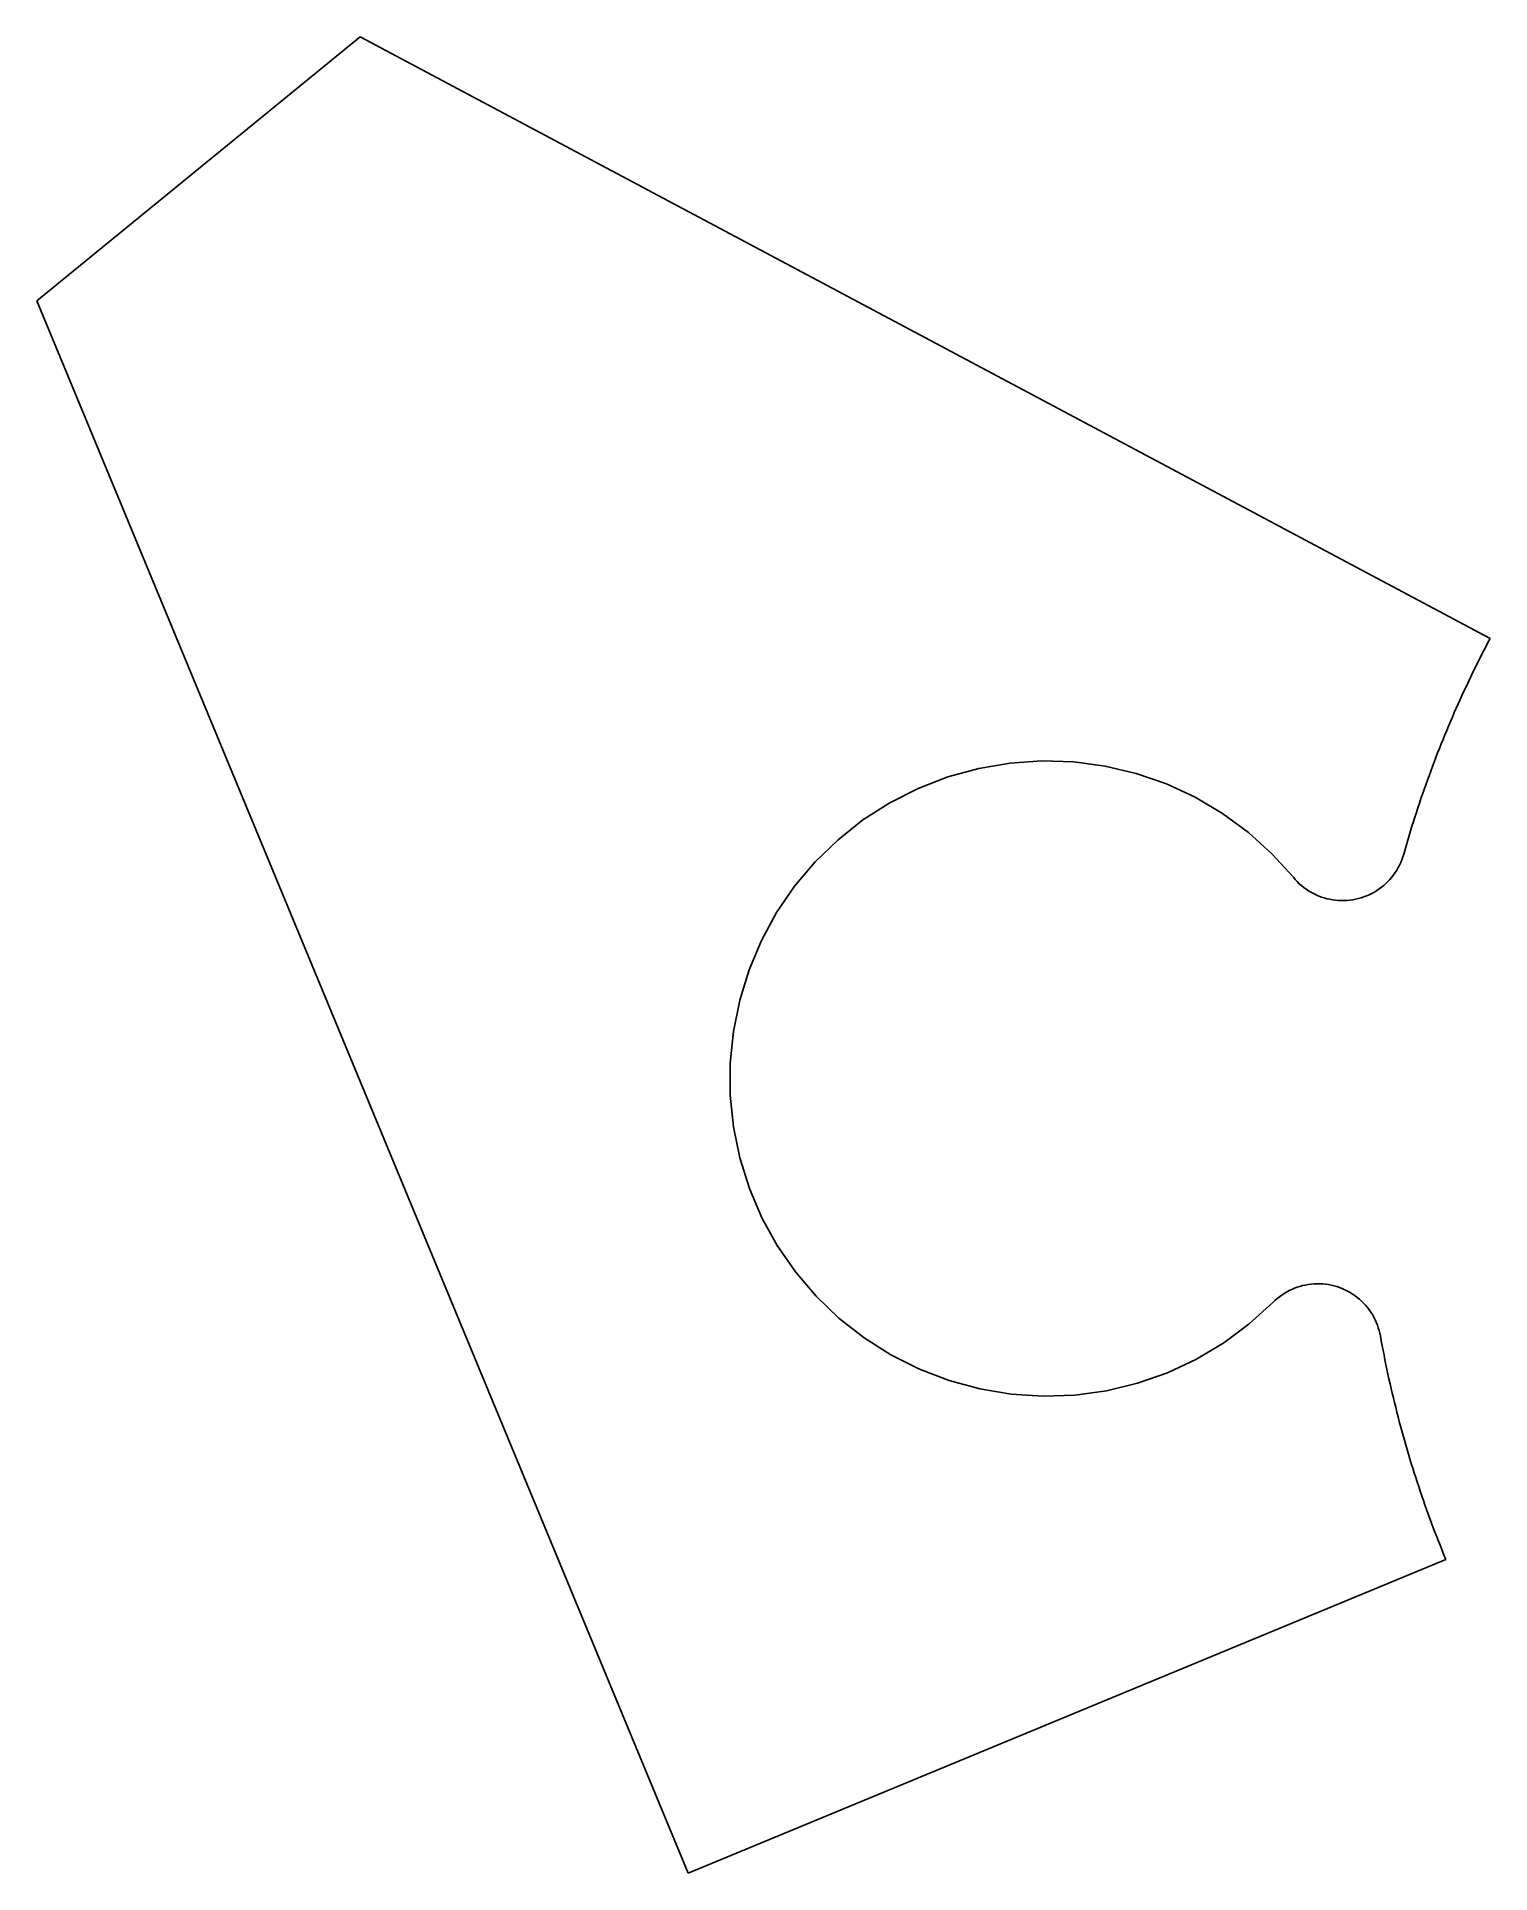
# Model space of a CAD drawing. Header units: metres. Extents: x -31 to -8.1, y -50 to -21.1.
import ezdxf

# ---------------------------------------------------------------- set-up
doc = ezdxf.new("R2010")
doc.units = ezdxf.units.M

msp = doc.modelspace()

# ---------------------------------------------------------------- linework, layer by layer
at = {"layer": 'Polygon'}
for p, q in [((-25.869, -21.097), (-30.962, -25.251)), ((-8.084, -30.565), (-25.869, -21.097)), ((-30.962, -25.251), (-20.711, -50)), ((-8.12, -30.633), (-8.155, -30.701)), ((-8.084, -30.565), (-8.12, -30.633)), ((-8.26, -30.905), (-8.294, -30.973)), ((-8.225, -30.836), (-8.26, -30.905)), ((-8.19, -30.768), (-8.225, -30.836)), ((-8.155, -30.701), (-8.19, -30.768)), ((-8.395, -31.179), (-8.428, -31.248)), ((-8.362, -31.11), (-8.395, -31.179)), ((-8.328, -31.041), (-8.362, -31.11)), ((-8.294, -30.973), (-8.328, -31.041)), ((-8.525, -31.455), (-8.557, -31.525)), ((-8.493, -31.386), (-8.525, -31.455)), ((-8.46, -31.317), (-8.493, -31.386)), ((-8.428, -31.248), (-8.46, -31.317)), ((-8.65, -31.734), (-8.681, -31.804)), ((-8.619, -31.664), (-8.65, -31.734)), ((-8.588, -31.594), (-8.619, -31.664)), ((-8.557, -31.525), (-8.588, -31.594)), ((-8.77, -32.015), (-8.799, -32.086)), ((-8.741, -31.945), (-8.77, -32.015)), ((-8.711, -31.874), (-8.741, -31.945)), ((-8.681, -31.804), (-8.711, -31.874)), ((-8.913, -32.369), (-8.941, -32.441)), ((-8.885, -32.298), (-8.913, -32.369)), ((-8.857, -32.227), (-8.885, -32.298)), ((-8.828, -32.156), (-8.857, -32.227)), ((-8.799, -32.086), (-8.828, -32.156)), ((-16.136, -32.612), (-16.62, -32.745)), ((-15.642, -32.528), (-16.136, -32.612)), ((-15.142, -32.494), (-15.642, -32.528)), ((-14.641, -32.51), (-15.142, -32.494)), ((-14.144, -32.576), (-14.641, -32.51)), ((-13.656, -32.692), (-14.144, -32.576)), ((-9.022, -32.655), (-9.048, -32.727)), ((-8.995, -32.584), (-9.022, -32.655)), ((-8.968, -32.512), (-8.995, -32.584)), ((-8.941, -32.441), (-8.968, -32.512)), ((-17.087, -32.926), (-17.534, -33.152)), ((-16.62, -32.745), (-17.087, -32.926)), ((-13.182, -32.856), (-13.656, -32.692)), ((-12.727, -33.066), (-13.182, -32.856)), ((-9.125, -32.943), (-9.15, -33.015)), ((-9.1, -32.871), (-9.125, -32.943)), ((-9.074, -32.799), (-9.1, -32.871)), ((-9.048, -32.727), (-9.074, -32.799)), ((-17.534, -33.152), (-17.957, -33.423)), ((-12.296, -33.322), (-12.727, -33.066)), ((-9.224, -33.232), (-9.247, -33.305)), ((-9.199, -33.16), (-9.224, -33.232)), ((-9.175, -33.087), (-9.199, -33.16)), ((-9.15, -33.015), (-9.175, -33.087)), ((-17.957, -33.423), (-18.35, -33.734)), ((-11.892, -33.619), (-12.296, -33.322)), ((-9.317, -33.523), (-9.339, -33.596)), ((-9.294, -33.45), (-9.317, -33.523)), ((-9.271, -33.377), (-9.294, -33.45)), ((-9.247, -33.305), (-9.271, -33.377)), ((-18.35, -33.734), (-18.709, -34.083)), ((-11.52, -33.955), (-11.892, -33.619)), ((-9.404, -33.816), (-9.426, -33.889)), ((-9.383, -33.743), (-9.404, -33.816)), ((-9.361, -33.669), (-9.383, -33.743)), ((-9.339, -33.596), (-9.361, -33.669)), ((-18.709, -34.083), (-19.033, -34.466)), ((-11.183, -34.326), (-11.52, -33.955)), ((-9.492, -34.091), (-9.511, -34.133)), ((-9.475, -34.049), (-9.492, -34.091)), ((-9.46, -34.006), (-9.475, -34.049)), ((-9.446, -33.963), (-9.46, -34.006)), ((-9.426, -33.889), (-9.446, -33.963)), ((-11.154, -34.361), (-11.183, -34.326)), ((-11.122, -34.394), (-11.154, -34.361)), ((-11.09, -34.426), (-11.122, -34.394)), ((-9.694, -34.392), (-9.726, -34.423)), ((-9.663, -34.358), (-9.694, -34.392)), ((-9.633, -34.324), (-9.663, -34.358)), ((-9.605, -34.288), (-9.633, -34.324)), ((-9.579, -34.251), (-9.605, -34.288)), ((-9.555, -34.212), (-9.579, -34.251)), ((-9.532, -34.173), (-9.555, -34.212)), ((-9.511, -34.133), (-9.532, -34.173)), ((-19.033, -34.466), (-19.316, -34.88)), ((-11.056, -34.456), (-11.09, -34.426)), ((-11.02, -34.484), (-11.056, -34.456)), ((-10.984, -34.511), (-11.02, -34.484)), ((-10.946, -34.537), (-10.984, -34.511)), ((-10.907, -34.56), (-10.946, -34.537)), ((-10.867, -34.582), (-10.907, -34.56)), ((-10.826, -34.602), (-10.867, -34.582)), ((-10.785, -34.62), (-10.826, -34.602)), ((-10.742, -34.636), (-10.785, -34.62)), ((-10.699, -34.65), (-10.742, -34.636)), ((-10.655, -34.662), (-10.699, -34.65)), ((-10.611, -34.672), (-10.655, -34.662)), ((-10.566, -34.681), (-10.611, -34.672)), ((-10.521, -34.687), (-10.566, -34.681)), ((-10.249, -34.68), (-10.294, -34.686)), ((-10.204, -34.672), (-10.249, -34.68)), ((-10.16, -34.661), (-10.204, -34.672)), ((-10.116, -34.649), (-10.16, -34.661)), ((-10.073, -34.635), (-10.116, -34.649)), ((-10.031, -34.619), (-10.073, -34.635)), ((-9.989, -34.6), (-10.031, -34.619)), ((-9.948, -34.58), (-9.989, -34.6)), ((-9.908, -34.558), (-9.948, -34.58)), ((-9.87, -34.535), (-9.908, -34.558)), ((-9.832, -34.509), (-9.87, -34.535)), ((-9.795, -34.482), (-9.832, -34.509)), ((-9.76, -34.454), (-9.795, -34.482)), ((-9.726, -34.423), (-9.76, -34.454)), ((-19.316, -34.88), (-19.556, -35.32)), ((-10.476, -34.691), (-10.521, -34.687)), ((-10.43, -34.693), (-10.476, -34.691)), ((-10.385, -34.693), (-10.43, -34.693)), ((-10.339, -34.69), (-10.385, -34.693)), ((-10.294, -34.686), (-10.339, -34.69)), ((-19.556, -35.32), (-19.751, -35.782)), ((-19.751, -35.782), (-19.898, -36.261)), ((-19.898, -36.261), (-19.997, -36.753)), ((-19.997, -36.753), (-20.047, -37.252)), ((-20.047, -37.252), (-20.046, -37.753)), ((-20.046, -37.753), (-19.995, -38.252)), ((-19.995, -38.252), (-19.894, -38.743)), ((-19.894, -38.743), (-19.744, -39.221)), ((-19.744, -39.221), (-19.548, -39.683)), ((-19.548, -39.683), (-19.306, -40.122)), ((-19.306, -40.122), (-19.021, -40.534)), ((-19.021, -40.534), (-18.696, -40.917)), ((-11.081, -40.764), (-11.038, -40.752)), ((-11.038, -40.752), (-10.993, -40.742)), ((-10.993, -40.742), (-10.948, -40.734)), ((-10.948, -40.734), (-10.903, -40.728)), ((-10.903, -40.728), (-10.858, -40.725)), ((-10.858, -40.725), (-10.813, -40.723)), ((-10.813, -40.723), (-10.767, -40.723)), ((-10.767, -40.723), (-10.722, -40.726)), ((-10.722, -40.726), (-10.676, -40.73)), ((-10.676, -40.73), (-10.631, -40.736)), ((-10.631, -40.736), (-10.587, -40.745)), ((-10.587, -40.745), (-10.543, -40.756)), ((-18.696, -40.917), (-18.335, -41.264)), ((-11.877, -41.355), (-11.506, -41.018)), ((-11.506, -41.018), (-11.474, -40.986)), ((-11.474, -40.986), (-11.439, -40.956)), ((-11.439, -40.956), (-11.404, -40.928)), ((-11.404, -40.928), (-11.367, -40.901)), ((-11.367, -40.901), (-11.329, -40.876)), ((-11.329, -40.876), (-11.29, -40.853)), ((-11.29, -40.853), (-11.25, -40.831)), ((-11.25, -40.831), (-11.209, -40.812)), ((-11.209, -40.812), (-11.167, -40.794)), ((-11.167, -40.794), (-11.125, -40.778)), ((-11.125, -40.778), (-11.081, -40.764)), ((-10.543, -40.756), (-10.499, -40.768)), ((-10.499, -40.768), (-10.456, -40.783)), ((-10.456, -40.783), (-10.413, -40.799)), ((-10.413, -40.799), (-10.372, -40.818)), ((-10.372, -40.818), (-10.331, -40.838)), ((-10.331, -40.838), (-10.291, -40.86)), ((-10.291, -40.86), (-10.253, -40.884)), ((-10.253, -40.884), (-10.215, -40.909)), ((-10.215, -40.909), (-10.179, -40.937)), ((-10.179, -40.937), (-10.144, -40.966)), ((-10.144, -40.966), (-10.11, -40.996)), ((-10.11, -40.996), (-10.078, -41.028)), ((-10.078, -41.028), (-10.047, -41.061)), ((-18.335, -41.264), (-17.941, -41.574)), ((-10.047, -41.061), (-10.018, -41.096)), ((-10.018, -41.096), (-9.99, -41.132)), ((-9.99, -41.132), (-9.964, -41.17)), ((-9.964, -41.17), (-9.94, -41.208)), ((-9.94, -41.208), (-9.917, -41.247)), ((-9.917, -41.247), (-9.896, -41.288)), ((-9.896, -41.288), (-9.878, -41.329)), ((-9.878, -41.329), (-9.861, -41.372)), ((-17.941, -41.574), (-17.518, -41.843)), ((-12.28, -41.654), (-11.877, -41.355)), ((-9.861, -41.372), (-9.846, -41.414)), ((-9.846, -41.414), (-9.833, -41.458)), ((-9.833, -41.458), (-9.822, -41.502)), ((-9.822, -41.502), (-9.813, -41.547)), ((-9.813, -41.547), (-9.799, -41.622)), ((-17.518, -41.843), (-17.07, -42.068)), ((-12.71, -41.91), (-12.28, -41.654)), ((-9.799, -41.622), (-9.785, -41.697)), ((-9.785, -41.697), (-9.771, -41.772)), ((-9.771, -41.772), (-9.756, -41.847)), ((-9.756, -41.847), (-9.741, -41.922)), ((-17.07, -42.068), (-16.602, -42.247)), ((-13.638, -42.289), (-13.165, -42.123)), ((-13.165, -42.123), (-12.71, -41.91)), ((-9.741, -41.922), (-9.726, -41.997)), ((-9.726, -41.997), (-9.71, -42.072)), ((-9.71, -42.072), (-9.694, -42.146)), ((-9.694, -42.146), (-9.678, -42.221)), ((-16.602, -42.247), (-16.118, -42.378)), ((-16.118, -42.378), (-15.623, -42.46)), ((-15.623, -42.46), (-15.123, -42.492)), ((-15.123, -42.492), (-14.622, -42.474)), ((-14.622, -42.474), (-14.125, -42.406)), ((-14.125, -42.406), (-13.638, -42.289)), ((-9.678, -42.221), (-9.661, -42.296)), ((-9.661, -42.296), (-9.644, -42.37)), ((-9.644, -42.37), (-9.627, -42.444)), ((-9.627, -42.444), (-9.609, -42.519)), ((-9.609, -42.519), (-9.591, -42.593)), ((-9.591, -42.593), (-9.573, -42.667)), ((-9.573, -42.667), (-9.554, -42.741)), ((-9.554, -42.741), (-9.535, -42.815)), ((-9.535, -42.815), (-9.516, -42.889)), ((-9.516, -42.889), (-9.496, -42.963)), ((-9.496, -42.963), (-9.476, -43.037)), ((-9.476, -43.037), (-9.456, -43.111)), ((-9.456, -43.111), (-9.435, -43.184)), ((-9.435, -43.184), (-9.414, -43.258)), ((-9.414, -43.258), (-9.393, -43.331)), ((-9.393, -43.331), (-9.372, -43.404)), ((-9.372, -43.404), (-9.35, -43.477)), ((-9.35, -43.477), (-9.327, -43.551)), ((-9.327, -43.551), (-9.305, -43.624)), ((-9.305, -43.624), (-9.282, -43.696)), ((-9.282, -43.696), (-9.258, -43.769)), ((-9.258, -43.769), (-9.235, -43.842)), ((-9.235, -43.842), (-9.211, -43.914)), ((-9.211, -43.914), (-9.187, -43.987)), ((-9.187, -43.987), (-9.162, -44.059)), ((-9.162, -44.059), (-9.137, -44.132)), ((-9.137, -44.132), (-9.112, -44.204)), ((-9.112, -44.204), (-9.086, -44.276)), ((-9.086, -44.276), (-9.061, -44.348)), ((-9.061, -44.348), (-9.034, -44.419)), ((-9.034, -44.419), (-9.008, -44.491)), ((-9.008, -44.491), (-8.981, -44.563)), ((-8.981, -44.563), (-8.954, -44.634)), ((-8.954, -44.634), (-8.926, -44.705)), ((-8.926, -44.705), (-8.898, -44.776)), ((-8.898, -44.776), (-8.87, -44.847)), ((-20.711, -50), (-8.784, -45.06)), ((-8.87, -44.847), (-8.842, -44.918)), ((-8.842, -44.918), (-8.813, -44.989)), ((-8.813, -44.989), (-8.784, -45.06))]:
    msp.add_line(p, q, dxfattribs=at)

doc.saveas('drawing.dxf')
